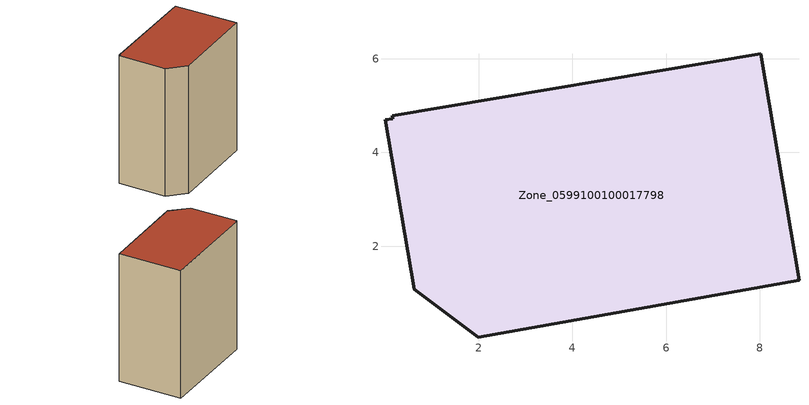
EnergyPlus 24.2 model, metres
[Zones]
Zone_0599100100017798
 floor ground (C_G): 8.02,6.11 8.84,1.27 1.99,0.05 0.62,1.08 0.01,4.7 0.17,4.72 0.15,4.78 z0
 wall outside (C_F): 0.01,4.7 0.62,1.08 1.99,0.05 8.84,1.27 8.02,6.11 0.15,4.78 0.17,4.72 0.01,4.7 z0:10.17
 roof outside (C_R): 8.84,1.27 8.02,6.11 0.15,4.78 0.17,4.72 0.01,4.7 0.62,1.08 1.99,0.05 z10.17
[BUILDING]
Pand.0599100100017798: North Axis=0; Terrain=City; Loads Convergence Tolerance Value=0.04; Temperature Convergence Tolerance Value=0.4; Solar Distribution=FullExterior; Maximum Number of Warmup Days=25; Minimum Number of Warmup Days=1
[Site:Location]
Rotterdam.The.Hague.AP_ZH_NLD Design_Conditions: Latitude=51.96; Longitude=4.45; Time Zone=1; Elevation=-4.5
[SITE:GROUNDTEMPERATURE:BUILDINGSURFACE]
18, 18, 18, 18, 18, 18, 18, 18, 18, 18, 18, 18
[MATERIAL] Thermal Absorptance=0.9; Solar Absorptance=0.7; Visible Absorptance=0.7
Name | Roughness | Thickness | Conductivity | Density | Specific Heat
G.TC.2015-2018 | MediumSmooth | 0.15 | 0.0428571 | 540 | 1210
F.TC.2015-2018 | Rough | 0.3 | 0.0666667 | 1920 | 840
R.TC.2015-2018 | MediumRough | 0.2 | 0.0333333 | 1500 | 1000
[CONSTRUCTION]
C_G: G.TC.2015-2018
C_F: F.TC.2015-2018
C_R: R.TC.2015-2018
[ZONE]
Zone_0599100100017798: Type=1; Multiplier=1; Ceiling Height=Autocalculate; Volume=Autocalculate; Floor Area=autocalculate; Part of Total Floor Area=Yes
[ZONEINFILTRATION:DESIGNFLOWRATE]
Infil_Zone_0599100100017798: Zone or ZoneList or Space or SpaceList=Zone_0599100100017798; Schedule=AlwaysOn; Design Flow Rate Calculation Method=Flow/Area; Flow Rate per Floor Area=0.0015; Constant Term Coefficient=1; Temperature Term Coefficient=0; Velocity Term Coefficient=0; Velocity Squared Term Coefficient=0
[HVACTEMPLATE:ZONE:IDEALLOADSAIRSYSTEM]
Zone_0599100100017798: Maximum Heating Supply Air Temperature=50; Minimum Cooling Supply Air Temperature=13; Maximum Heating Supply Air Humidity Ratio=0.0156; Minimum Cooling Supply Air Humidity Ratio=0.0077; Heating Limit=NoLimit; Cooling Limit=NoLimit; Dehumidification Control Type=ConstantSensibleHeatRatio; Cooling Sensible Heat Ratio=0.7; Dehumidification Setpoint=60; Humidification Control Type=None; Humidification Setpoint=30; Outdoor Air Method=None; Outdoor Air Flow Rate per Person=0.00944; Outdoor Air Flow Rate per Zone Floor Area=0; Outdoor Air Flow Rate per Zone=0; Demand Controlled Ventilation Type=None; Outdoor Air Economizer Type=NoEconomizer; Heat Recovery Type=None; Sensible Heat Recovery Effectiveness=0.7; Latent Heat Recovery Effectiveness=0.65
[ZONECONTROL:THERMOSTAT]
ThermostatControl_Zone_0599100100017798: Zone or ZoneList=Zone_0599100100017798; Control Type Schedule=DualSetpointControlType; Control 1=Thermostat_Zone_0599100100017798; Temperature Difference Between Cutout And Setpoint=0
[THERMOSTATSETPOINT:DUALSETPOINT]
Thermostat_Zone_0599100100017798: Heating Setpoint Temperature Schedule=HeatingSetpoint_Zone_0599100100017798; Cooling Setpoint Temperature Schedule=CoolingSetpoint_Zone_0599100100017798
[SCHEDULE:COMPACT]
HeatingSetpoint_Zone_0599100100017798: Through: 12/31, For: AllDays, Until: 24:00, 21
CoolingSetpoint_Zone_0599100100017798: Through: 12/31, For: AllDays, Until: 24:00, 24
DualSetpointControlType: Through: 12/31, For: AllDays, Until: 24:00, 4
AlwaysOn: Through: 12/31, For: AllDays, Until: 24:00, 1
